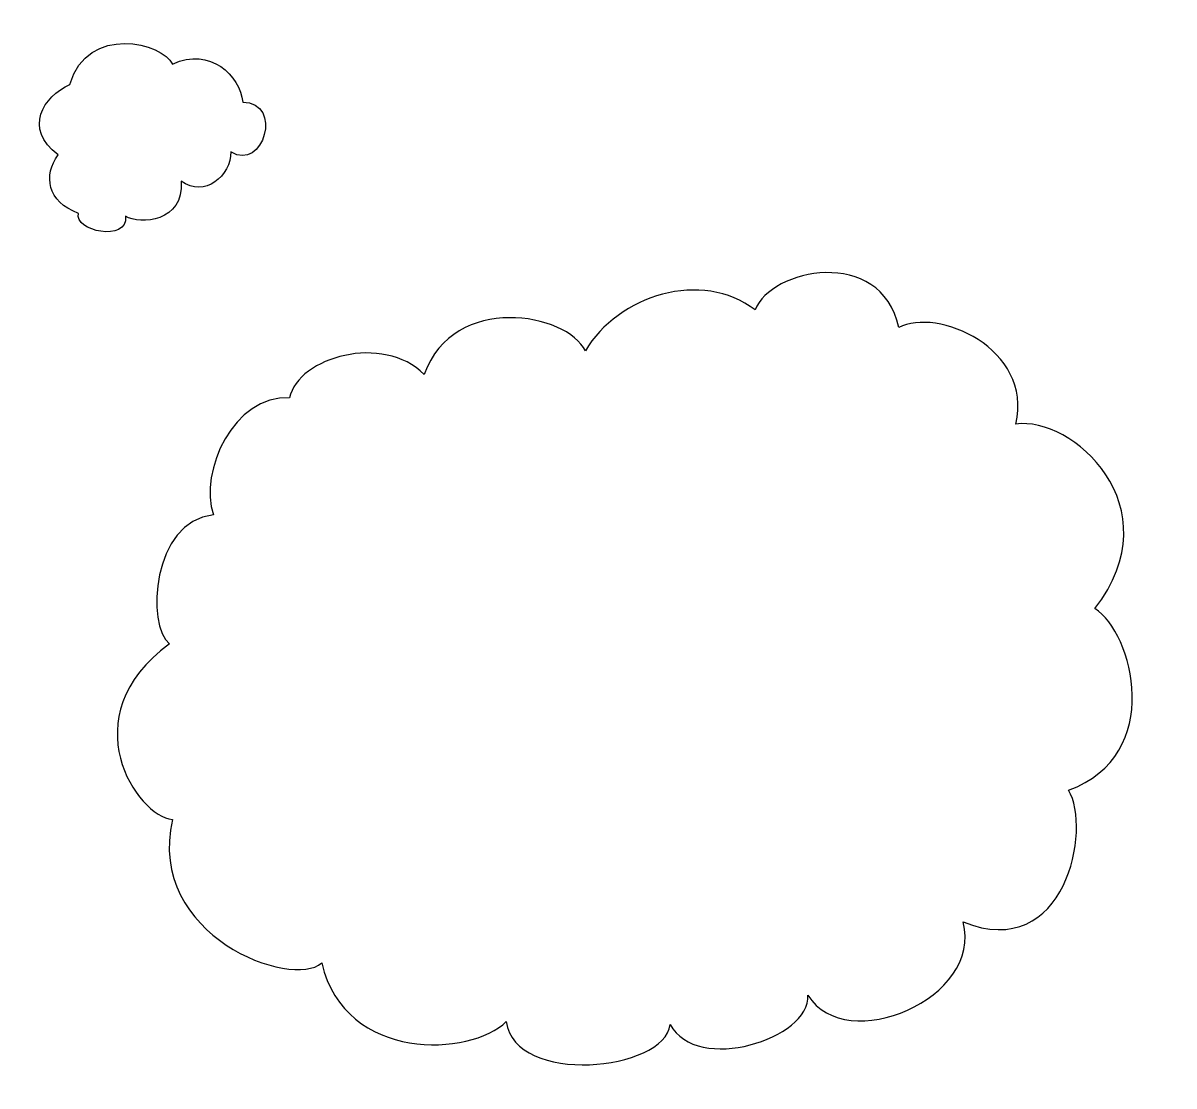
# Model space of a CAD drawing. Header units: centimetres. Extents: x -7.8 to 8.2, y -7.4 to 7.4.
import ezdxf

# ---------------------------------------------------------------- set-up
doc = ezdxf.new("R2010")
doc.units = ezdxf.units.CM
doc.header["$MEASUREMENT"] = 0
doc.layers.add('Camada 1', color=7, linetype='Continuous')

msp = doc.modelspace()

# ---------------------------------------------------------------- linework, layer by layer
at = {"layer": 'Camada 1'}
for points, knots in [([(-6.37998, 4.68368), (-6.17702, 4.56189), (-5.56824, 4.60259), (-5.6088, 5.1708), (-5.6088, 5.1708), (-5.28408, 4.92722), (-4.91877, 5.25176), (-4.91877, 5.57657), (-4.91877, 5.57657), (-4.47231, 5.29246), (-4.1882, 6.26658), (-4.75645, 6.26658), (-4.75645, 6.26658), (-4.79701, 6.63194), (-5.20283, 7.03784), (-5.73051, 6.79427), (-5.73051, 6.79427), (-5.85229, 7.07837), (-6.90758, 7.36248), (-7.15108, 6.51013), (-7.15108, 6.51013), (-7.51644, 6.3478), (-7.80055, 5.90137), (-7.31348, 5.53601), (-7.31348, 5.53601), (-7.51644, 5.2519), (-7.47591, 4.88654), (-7.02937, 4.72421), (-7.02937, 4.72421), (-7.11054, 4.4808), (-6.33944, 4.31832), (-6.37998, 4.68368)], [0, 0, 0, 0, 0.11111111, 0.11111111, 0.11111111, 0.11111111, 0.22222222, 0.22222222, 0.22222222, 0.22222222, 0.33333333, 0.33333333, 0.33333333, 0.33333333, 0.44444444, 0.44444444, 0.44444444, 0.44444444, 0.55555556, 0.55555556, 0.55555556, 0.55555556, 0.66666667, 0.66666667, 0.66666667, 0.66666667, 0.77777778, 0.77777778, 0.77777778, 0.77777778, 1, 1, 1, 1]), ([(-4.10699, 2.16718), (-3.98528, 2.73543), (-2.8082, 3.06023), (-2.23998, 2.49198), (-2.23998, 2.49198), (-1.83408, 3.62844), (-0.25111, 3.34434), (-0.00753, 2.81665), (-0.00753, 2.81665), (0.43874, 3.58778), (1.6159, 3.95311), (2.34647, 3.3849), (2.34647, 3.3849), (2.54951, 3.95315), (4.09171, 4.27779), (4.33529, 3.14132), (4.33529, 3.14132), (4.86298, 3.42543), (6.20245, 2.85734), (5.95888, 1.80197), (5.95888, 1.80197), (6.73001, 1.92376), (8.15042, 0.66551), (7.05465, -0.75507), (7.05465, -0.75507), (7.58234, -1.07987), (8.02877, -2.78442), (6.68929, -3.27158), (6.68929, -3.27158), (7.01409, -3.79924), (6.64876, -5.66627), (5.22815, -5.09805), (5.22815, -5.09805), (5.51226, -6.15326), (3.60456, -6.96506), (3.07701, -6.11273), (3.07701, -6.11273), (3.1177, -6.72151), (1.53465, -7.20863), (1.16942, -6.51863), (1.16942, -6.51863), (1.08819, -7.1681), (-0.98177, -7.37114), (-1.10356, -6.4781), (-1.10356, -6.4781), (-1.59063, -6.96509), (-3.33585, -7.04635), (-3.6606, -5.66628), (-3.6606, -5.66628), (-4.0665, -6.03164), (-6.09585, -5.30108), (-5.73057, -3.67749), (-5.73057, -3.67749), (-6.21764, -3.63696), (-7.15122, -2.25692), (-5.77118, -1.24224), (-5.77118, -1.24224), (-6.09585, -0.99866), (-6.01468, 0.4626), (-5.16232, 0.5437), (-5.16232, 0.5437), (-5.36522, 1.1525), (-4.87818, 2.20787), (-4.10699, 2.16718)], [0, 0, 0, 0, 0.05882353, 0.05882353, 0.05882353, 0.05882353, 0.11764706, 0.11764706, 0.11764706, 0.11764706, 0.17647059, 0.17647059, 0.17647059, 0.17647059, 0.23529412, 0.23529412, 0.23529412, 0.23529412, 0.29411765, 0.29411765, 0.29411765, 0.29411765, 0.35294118, 0.35294118, 0.35294118, 0.35294118, 0.41176471, 0.41176471, 0.41176471, 0.41176471, 0.47058824, 0.47058824, 0.47058824, 0.47058824, 0.52941176, 0.52941176, 0.52941176, 0.52941176, 0.58823529, 0.58823529, 0.58823529, 0.58823529, 0.64705882, 0.64705882, 0.64705882, 0.64705882, 0.70588235, 0.70588235, 0.70588235, 0.70588235, 0.76470588, 0.76470588, 0.76470588, 0.76470588, 0.82352941, 0.82352941, 0.82352941, 0.82352941, 0.88235294, 0.88235294, 0.88235294, 0.88235294, 1, 1, 1, 1])]:
    msp.add_open_spline(points, degree=3, knots=knots, dxfattribs=at)

doc.saveas('drawing.dxf')
